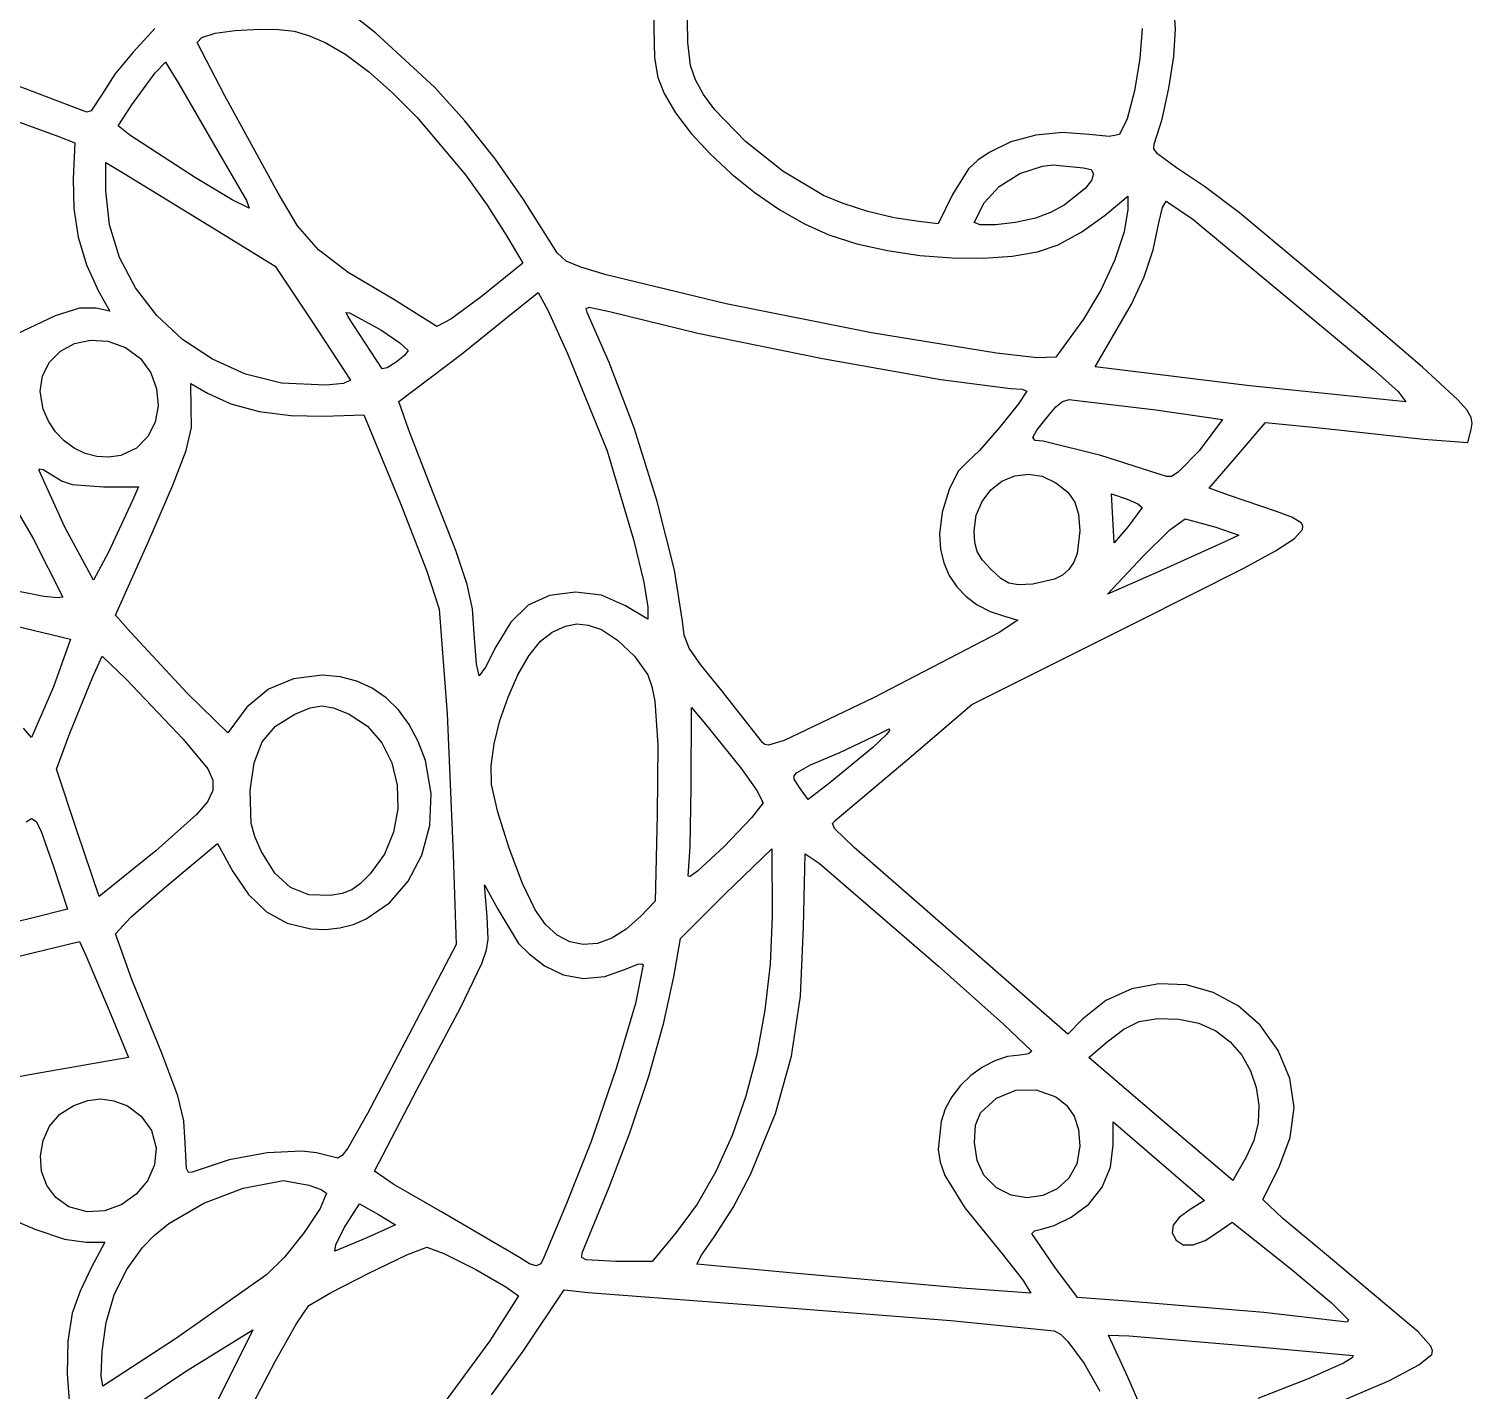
# Model space of a CAD drawing. Extents: x 0 to 238, y 7 to 276.
# Drawn here: x 131.6 to 237.7, y 98.1 to 198.2 of the extents above; entities that cross this region are included whole.
import ezdxf

# ---------------------------------------------------------------- set-up
doc = ezdxf.new("R2010")
doc.units = 0

msp = doc.modelspace()

# ---------------------------------------------------------------- linework, layer by layer
at = {"layer": 'Layer 1'}
for p, q in [((180.026455, 197.234111), (179.916212, 205.246555)), ((177.44771, 202.953485), (177.566773, 196.109591)), ((157.095202, 197.93182), (151.752276, 202.150817)), ((215.899717, 198.226285), (215.739864, 200.556275)), ((140.82947, 198.261545), (139.24197, 196.532935)), ((143.93393, 197.238509), (144.293322, 197.611131)), ((144.293322, 197.611131), (145.274485, 197.917607)), ((145.274485, 197.917607), (146.731898, 198.131478)), ((146.731898, 198.131478), (148.52004, 198.226287)), ((148.52004, 198.226287), (149.954853, 198.205892)), ((149.954853, 198.205892), (151.082089, 198.063127)), ((151.082089, 198.063127), (152.136565, 197.754998)), ((152.136565, 197.754998), (153.3531, 197.238509)), ((161.396337, 193.957563), (157.095202, 197.93182)), ((213.43011, 198.261586), (213.270257, 196.071056)), ((215.765772, 196.218756), (215.899717, 198.226285)), ((139.24197, 196.532935), (137.892594, 194.905748)), ((145.98004, 193.322669), (143.93393, 197.238509)), ((153.3531, 197.238509), (153.35309, 197.238479)), ((153.35309, 197.238479), (154.87534, 196.358394)), ((154.87534, 196.358394), (156.548486, 195.105825)), ((180.228751, 195.557868), (180.026455, 197.234111)), ((135.43197, 192.264325), (127.07113, 195.439325)), ((140.864728, 195.015978), (141.605562, 195.79209)), ((141.605562, 195.79209), (142.59334, 194.20459)), ((177.566773, 196.109591), (177.81978, 194.658791)), ((180.58649, 194.486855), (180.228751, 195.557868)), ((213.270257, 196.071056), (212.865665, 193.675472)), ((215.410238, 193.887114), (215.765772, 196.218756)), ((137.892594, 194.905748), (136.91364, 193.357935)), ((139.136118, 192.652368), (140.864728, 195.015978)), ((156.548486, 195.105825), (158.318372, 193.538238)), ((177.81978, 194.658791), (178.294377, 193.499035)), ((181.182215, 193.424111), (180.58649, 194.486855)), ((124.00199, 193.887089), (133.70338, 190.359309)), ((136.91364, 193.357935), (136.159577, 192.215818)), ((142.59334, 194.20459), (145.38029, 189.37153)), ((149.89588, 186.161279), (145.98004, 193.322669)), ((158.318372, 193.538238), (160.130839, 191.713097)), ((163.626551, 191.474899), (161.396337, 193.957563)), ((178.294377, 193.499035), (179.121062, 192.060706)), ((182.018547, 192.295221), (181.182215, 193.424111)), ((212.865665, 193.675472), (212.32878, 191.623848)), ((214.902568, 191.60839), (215.410238, 193.887114)), ((135.837115, 192.122663), (135.43197, 192.264325)), ((136.159577, 192.215818), (135.837115, 192.122663)), ((138.14834, 191.100148), (139.136118, 192.652368)), ((184.264199, 189.971295), (182.018547, 192.295221)), ((138.995007, 190.42987), (138.14834, 191.100148)), ((160.130839, 191.713097), (163.666892, 187.520009)), ((165.850153, 188.674728), (163.626551, 191.474899)), ((179.121062, 192.060706), (180.26442, 190.558299)), ((212.32878, 191.623848), (211.77205, 190.465196)), ((214.312217, 189.759615), (214.902568, 191.60839)), ((133.70338, 190.359309), (134.9381, 189.86542)), ((143.823652, 187.285732), (138.995007, 190.42987)), ((180.26442, 190.558299), (181.664095, 189.043487)), ((205.611665, 190.434328), (203.779976, 189.944297)), ((207.569031, 190.613473), (205.611665, 190.434328)), ((209.54955, 190.465196), (207.569031, 190.613473)), ((211.004758, 190.332904), (209.54955, 190.465196)), ((211.77205, 190.465196), (211.004758, 190.332904)), ((134.9381, 189.86542), (134.832267, 187.21958)), ((145.38029, 189.371535), (147.56751, 185.632085)), ((145.38029, 189.37153), (145.38029, 189.371535)), ((181.664095, 189.043487), (183.259727, 187.567949)), ((187.025789, 187.779661), (184.264199, 189.971295)), ((202.17649, 189.159916), (201.350771, 188.59051)), ((203.779976, 189.944297), (202.17649, 189.159916)), ((214.303398, 189.42999), (214.312217, 189.759615)), ((214.559164, 189.054062), (214.303398, 189.42999)), ((215.970277, 188.031005), (214.559164, 189.054062)), ((137.23122, 186.337648), (137.23122, 188.419038)), ((137.23122, 188.419038), (138.57178, 187.607649)), ((167.954695, 185.702575), (165.850153, 188.674728)), ((200.677186, 187.938421), (199.49538, 186.055466)), ((201.350771, 188.59051), (200.677186, 187.938421)), ((204.453079, 187.594411), (206.111137, 188.149486)), ((206.111137, 188.149486), (206.898824, 188.236234)), ((206.898824, 188.236234), (207.610444, 188.172085)), ((207.610444, 188.172085), (209.127394, 188.030974)), ((209.12739, 188.030975), (209.694935, 187.907985)), ((209.127394, 188.030974), (209.12739, 188.030975)), ((209.694935, 187.907985), (209.87098, 187.576223)), ((218.016395, 186.662355), (215.970277, 188.031005)), ((134.832267, 187.21958), (134.871403, 185.041726)), ((138.57178, 187.607649), (144.78067, 183.797649)), ((146.520751, 185.682245), (143.823652, 187.285732)), ((163.666892, 187.520009), (165.282164, 185.266992)), ((183.259727, 187.567949), (184.990959, 186.183358)), ((190.00566, 185.984905), (187.025789, 187.779661)), ((202.927314, 186.649075), (204.453079, 187.594411)), ((209.7072, 187.091498), (209.255272, 186.509621)), ((209.87098, 187.576223), (209.7072, 187.091498)), ((137.489397, 183.832855), (137.23122, 186.337648)), ((151.33345, 183.756876), (149.89588, 186.161279)), ((184.990959, 186.183358), (186.797434, 184.941392)), ((191.444882, 185.389593), (190.00566, 185.984905)), ((199.49538, 186.055466), (198.43705, 183.903516)), ((201.824884, 185.455695), (202.927314, 186.649075)), ((209.255272, 186.509621), (207.693678, 185.277654)), ((210.714697, 184.538421), (212.372757, 185.949531)), ((212.372757, 185.949531), (212.372757, 184.961753)), ((220.591668, 184.70169), (218.016395, 186.662355)), ((134.871403, 185.041726), (135.198274, 182.920096)), ((147.779177, 185.06764), (146.520751, 185.682245)), ((147.56751, 185.632085), (147.779177, 185.06764)), ((165.282164, 185.266992), (166.72339, 182.986279)), ((169.827727, 182.703963), (167.954695, 185.702575)), ((186.797434, 184.941392), (188.618792, 183.893726)), ((193.264445, 184.820739), (191.444882, 185.389593)), ((195.209685, 184.357718), (193.264445, 184.820739)), ((201.08405, 184.009305), (201.824884, 185.455695)), ((206.687365, 184.739185), (205.59961, 184.326805)), ((207.693678, 185.277654), (206.687365, 184.739185)), ((212.372757, 184.961753), (212.118647, 183.317476)), ((214.66623, 183.973979), (214.930813, 185.098458)), ((214.930813, 185.098458), (215.195397, 185.561479)), ((215.195397, 185.561479), (217.170957, 184.256199)), ((229.128877, 177.588805), (220.591668, 184.70169)), ((138.23168, 181.433482), (137.489397, 183.832855)), ((144.78067, 183.797649), (144.78069, 183.797635)), ((144.78069, 183.797635), (149.6843, 180.799025)), ((152.876854, 181.980859), (151.33345, 183.756876)), ((188.618792, 183.893726), (190.394677, 183.092035)), ((197.02594, 184.079905), (195.209685, 184.357718)), ((198.43705, 183.903516), (197.02594, 184.079905)), ((201.531637, 183.820789), (201.08405, 184.009305)), ((202.653911, 183.824096), (201.531637, 183.820789)), ((204.120145, 183.999383), (202.653911, 183.824096)), ((205.59961, 184.326805), (204.120145, 183.999383)), ((208.999316, 183.31252), (210.714697, 184.538421)), ((214.249513, 181.989054), (214.66623, 183.973979)), ((217.17089, 184.256249), (230.43539, 173.214249)), ((217.170957, 184.256199), (217.17089, 184.256249)), ((135.198274, 182.920096), (135.809571, 180.884456)), ((166.72339, 182.986279), (167.88756, 181.010719)), ((170.424142, 181.761385), (169.827727, 182.703963)), ((190.394677, 183.092035), (192.456225, 182.438018)), ((207.257477, 182.351201), (208.999316, 183.31252)), ((212.118647, 183.317476), (211.424666, 181.253174)), ((155.055258, 180.337134), (152.876854, 181.980859)), ((171.080089, 181.16938), (170.424142, 181.761385)), ((192.456225, 182.438018), (194.716213, 181.934482)), ((194.716213, 181.934482), (197.082036, 181.58639)), ((197.082036, 181.58639), (199.461087, 181.398702)), ((201.760762, 181.376378), (203.888456, 181.52438)), ((203.888456, 181.52438), (205.751562, 181.847667)), ((205.751562, 181.847667), (207.257477, 182.351201)), ((213.58144, 180.000819), (214.249513, 181.989054)), ((135.809571, 180.884456), (136.701987, 178.96457)), ((139.409701, 179.192032), (138.23168, 181.433482)), ((149.6843, 180.799025), (152.43597, 176.671525)), ((167.88756, 181.010719), (164.81839, 178.541269)), ((172.159371, 180.709667), (171.080089, 181.16938)), ((174.025787, 180.163963), (172.159371, 180.709667)), ((199.461087, 181.398702), (201.760762, 181.376378)), ((211.424666, 181.253174), (210.393341, 179.023507)), ((158.39783, 178.329609), (155.055258, 180.337134)), ((182.856815, 178.030207), (174.025787, 180.163963)), ((212.662012, 178.005969), (213.58144, 180.000819)), ((136.701987, 178.96457), (137.513376, 177.4829)), ((140.975089, 177.161009), (139.409701, 179.192032)), ((161.57283, 176.354049), (158.39783, 178.329609)), ((164.81839, 178.541269), (162.600301, 176.892033)), ((167.217472, 177.41235), (169.016642, 178.85874)), ((169.016642, 178.85874), (169.735427, 177.544644)), ((210.393341, 179.023507), (209.127197, 176.883133)), ((135.305205, 177.696772), (133.509345, 177.130122)), ((136.525598, 177.694567), (135.305205, 177.696772)), ((137.513376, 177.4829), (136.525598, 177.694567)), ((155.04592, 177.059569), (154.90977, 177.372108)), ((154.90977, 177.372108), (155.147344, 177.36384)), ((155.147344, 177.36384), (157.44481, 176.107068)), ((163.385424, 174.329954), (167.217472, 177.41235)), ((169.735427, 177.544644), (171.168592, 174.37846)), ((172.56076, 177.675806), (172.768569, 177.782742)), ((172.614228, 177.377047), (172.56076, 177.675806)), ((174.237008, 173.708157), (172.614228, 177.377047)), ((172.768569, 177.782742), (174.272288, 177.447603)), ((174.272288, 177.447603), (174.27231, 177.447639)), ((174.27231, 177.447639), (180.770596, 175.8662)), ((193.530003, 175.89976), (182.856815, 178.030207)), ((211.49123, 176.001199), (212.662012, 178.005969)), ((234.058949, 173.363187), (229.128877, 177.588805)), ((133.509345, 177.130122), (130.602237, 175.769723)), ((142.879474, 175.392916), (140.975089, 177.161009)), ((152.43597, 176.671525), (155.22292, 172.402915)), ((157.55064, 173.249569), (155.04592, 177.059569)), ((162.600301, 176.892033), (161.57283, 176.354049)), ((209.127197, 176.883133), (207.081087, 174.096183)), ((134.91538, 175.093883), (136.091812, 175.35137)), ((136.091812, 175.35137), (137.365808, 175.269032)), ((137.365808, 175.269032), (138.677012, 174.801807)), ((145.074488, 173.940256), (142.879474, 175.392916)), ((157.44481, 176.107079), (158.860329, 175.163396)), ((157.44481, 176.107068), (157.44481, 176.107079)), ((158.860329, 175.163396), (159.45564, 174.590129)), ((180.770596, 175.8662), (189.93125, 174.003642)), ((202.714908, 174.384468), (193.530003, 175.89976)), ((209.97428, 173.390639), (211.49123, 176.001199)), ((133.096643, 173.739683), (133.896871, 174.541633)), ((133.896871, 174.541633), (134.91538, 175.093883)), ((138.677012, 174.801807), (138.67701, 174.801797)), ((138.67701, 174.801797), (139.767314, 173.993371)), ((159.182789, 174.216957), (158.569286, 173.721414)), ((158.786082, 170.85068), (163.385424, 174.329954)), ((159.45564, 174.590129), (159.182789, 174.216957)), ((171.16859, 174.378469), (174.09665, 167.217079)), ((171.168592, 174.37846), (171.16859, 174.378469)), ((205.708491, 174.048709), (202.714908, 174.384468)), ((207.081087, 174.096183), (205.708491, 174.048709)), ((132.575056, 172.733094), (133.096643, 173.739683)), ((139.767314, 173.993371), (140.526889, 172.951367)), ((147.51176, 172.855532), (145.074488, 173.940256)), ((157.922711, 173.325089), (157.55064, 173.249569)), ((158.569286, 173.721414), (157.922711, 173.325089)), ((176.077513, 168.89167), (174.237008, 173.708157)), ((189.93125, 174.003642), (198.635484, 172.45197)), ((221.351367, 171.997165), (209.97428, 173.390639)), ((230.43539, 173.214249), (232.256607, 171.565014)), ((236.660687, 170.956579), (234.058949, 173.363187)), ((132.392466, 171.566928), (132.575056, 172.733094)), ((140.526889, 172.951367), (140.959041, 171.766323)), ((143.50993, 170.392067), (143.474652, 172.155957)), ((143.474652, 172.155957), (144.709372, 171.450401)), ((150.14292, 172.191248), (147.51176, 172.855532)), ((153.397295, 172.045727), (150.14292, 172.191248)), ((154.697061, 172.166443), (153.397295, 172.045727)), ((155.22292, 172.402915), (154.697061, 172.166443)), ((198.635484, 172.45197), (203.76451, 171.803189)), ((232.83428, 170.815359), (221.351367, 171.997165)), ((132.609232, 170.286247), (132.392466, 171.566928)), ((140.959041, 171.766323), (141.067079, 170.528776)), ((144.709372, 171.450401), (144.70941, 171.450404)), ((144.70941, 171.450404), (146.425346, 170.674842)), ((203.76451, 171.803189), (204.615589, 171.750272)), ((204.96396, 171.591522), (204.344944, 170.657211)), ((204.615589, 171.750272), (204.96396, 171.591522)), ((207.58767, 170.837459), (208.07329, 170.976917)), ((208.07329, 170.976917), (208.66805, 170.921248)), ((208.66805, 170.921248), (214.45361, 170.215692)), ((232.256607, 171.565014), (232.83428, 170.815359)), ((237.303405, 170.214229), (236.660687, 170.956579)), ((133.002385, 169.395481), (132.609232, 170.286247)), ((141.067079, 170.528776), (140.85431, 169.329263)), ((143.520404, 168.923627), (143.50993, 170.392067)), ((146.425346, 170.674842), (148.515005, 170.114255)), ((148.515005, 170.114255), (150.836174, 169.79841)), ((153.24664, 169.757074), (156.20998, 169.862907)), ((156.20998, 169.862907), (158.89109, 163.336517)), ((159.500463, 168.72519), (158.786082, 170.85068)), ((204.344944, 170.657211), (202.948714, 168.932457)), ((206.48083, 169.721798), (207.095435, 170.440033)), ((207.095435, 170.440033), (207.58767, 170.837459)), ((214.45361, 170.215692), (214.45361, 170.215684)), ((214.45361, 170.215684), (219.35722, 169.510128)), ((237.622007, 169.661221), (237.303405, 170.214229)), ((133.531964, 168.61055), (133.002385, 169.395481)), ((140.85431, 169.329263), (140.32404, 168.25832)), ((143.143925, 167.24352), (143.520404, 168.923627)), ((150.836174, 169.79841), (153.24664, 169.757074)), ((177.769193, 163.486458), (176.077513, 168.89167)), ((202.948714, 168.932457), (201.466494, 167.240775)), ((205.697003, 168.741184), (206.48083, 169.721798)), ((219.35722, 169.510128), (217.62861, 167.217068)), ((220.379972, 166.793802), (222.496642, 169.298522)), ((222.496642, 169.298522), (226.729982, 168.875188)), ((226.729982, 168.875188), (234.138322, 168.063799)), ((237.383882, 167.816854), (237.630827, 168.769355)), ((237.702485, 169.209087), (237.622007, 169.661221)), ((237.630827, 168.769355), (237.702485, 169.209087)), ((134.175646, 167.94468), (133.531964, 168.61055)), ((134.911106, 167.411103), (134.175646, 167.94468)), ((140.32404, 168.25832), (139.479579, 167.406486)), ((161.431922, 163.79512), (159.500463, 168.72519)), ((205.39604, 168.200441), (205.697003, 168.741184)), ((205.558097, 167.970584), (205.39604, 168.200441)), ((206.16333, 167.922628), (205.558097, 167.970584)), ((210.40548, 166.855473), (206.16333, 167.922628)), ((234.138322, 168.063799), (237.383882, 167.816854)), ((135.716019, 167.023047), (134.911106, 167.411103)), ((136.568061, 166.793741), (135.716019, 167.023047)), ((137.444907, 166.736415), (136.568061, 166.793741)), ((138.324232, 166.864297), (137.444907, 166.736415)), ((139.479579, 167.406486), (138.324232, 166.864297)), ((142.165518, 164.677059), (143.143925, 167.24352)), ((174.09665, 167.217079), (176.032519, 160.686269)), ((201.466494, 167.240775), (200.58951, 166.405682)), ((215.22972, 165.312068), (210.40548, 166.855473)), ((217.62861, 167.217068), (216.085207, 165.629566)), ((218.369142, 164.465472), (220.379972, 166.793802)), ((132.291909, 165.805954), (132.37845, 165.888636)), ((134.223369, 161.59026), (132.291909, 165.805954)), ((132.37845, 165.888636), (132.613819, 165.832412)), ((132.613819, 165.832412), (133.385519, 165.38262)), ((199.897735, 165.707292), (199.235726, 164.36398)), ((200.58951, 166.405682), (199.897735, 165.707292)), ((216.085207, 165.629566), (215.584704, 165.321989)), ((129.4697, 164.924009), (131.881817, 160.770047)), ((133.385519, 165.38262), (134.028237, 164.973067)), ((134.028237, 164.973067), (134.743716, 164.725571)), ((134.743716, 164.725571), (137.054409, 164.571231)), ((137.054409, 164.571231), (137.05441, 164.571234)), ((137.05441, 164.571234), (139.62969, 164.571234)), ((139.62969, 164.571234), (139.171079, 163.512904)), ((140.37021, 160.549557), (142.165518, 164.677059)), ((202.312022, 164.333238), (203.130301, 164.968101)), ((203.130301, 164.968101), (204.067644, 165.368145)), ((204.067644, 165.368145), (205.072786, 165.502779)), ((205.072786, 165.502779), (206.094466, 165.341411)), ((206.094466, 165.341411), (207.08142, 164.853447)), ((207.08141, 164.853457), (207.962252, 164.158374)), ((207.08142, 164.853447), (207.08141, 164.853457)), ((215.584704, 165.321989), (215.22972, 165.312068)), ((139.171079, 163.512904), (137.424828, 159.755817)), ((162.955482, 159.872654), (161.431922, 163.79512)), ((179.044155, 158.438421), (177.769193, 163.486458)), ((199.235726, 164.36398), (198.739081, 162.709782)), ((201.237703, 162.481429), (201.664068, 163.49415)), ((201.664068, 163.49415), (202.312022, 164.333238)), ((207.962252, 164.158374), (208.492521, 163.446755)), ((208.492521, 163.446755), (208.758207, 162.556542)), ((211.280067, 162.242904), (211.174234, 164.042074)), ((211.174234, 164.042074), (212.338404, 163.654018)), ((212.338404, 163.654018), (212.33841, 163.654017)), ((212.33841, 163.654017), (213.110111, 163.314468)), ((219.850812, 163.936305), (218.369142, 164.465472)), ((223.308032, 162.736855), (219.850812, 163.936305)), ((158.89109, 163.336517), (160.83578, 158.357935)), ((198.739081, 162.709782), (198.5434, 161.078732)), ((201.08419, 161.325667), (201.237703, 162.481429)), ((208.758207, 162.556542), (208.8453, 161.325677)), ((213.43202, 163.054294), (212.40896, 161.643184)), ((213.110111, 163.314468), (213.43202, 163.054294)), ((224.449924, 162.321654), (223.308032, 162.736855)), ((136.313579, 157.692064), (134.223369, 161.59026)), ((201.128287, 160.467978), (201.08419, 161.325667)), ((208.8453, 161.325677), (208.657335, 159.662108)), ((211.3859, 160.443734), (211.280067, 162.242904)), ((212.40896, 161.643184), (211.3859, 160.443734)), ((213.502572, 159.455973), (215.478127, 161.400664)), ((215.478127, 161.400664), (216.607022, 162.207643)), ((216.607022, 162.207643), (218.864802, 161.60792)), ((218.864802, 161.60792), (218.8648, 161.607907)), ((218.8648, 161.607907), (220.55813, 161.008184)), ((225.12756, 161.915547), (224.449924, 162.321654)), ((224.635307, 160.770123), (225.22725, 161.428411)), ((225.256754, 161.687741), (225.12756, 161.915547)), ((225.22725, 161.428411), (225.256754, 161.687741)), ((131.881817, 160.770047), (134.05581, 156.457339)), ((137.93604, 155.116777), (140.37021, 160.549557)), ((176.032519, 160.686269), (176.790439, 157.548188)), ((198.5434, 161.078732), (198.616367, 159.98898)), ((201.304676, 159.808725), (201.128287, 160.467978)), ((219.570352, 160.549573), (214.737292, 158.362353)), ((220.55813, 161.008184), (219.570352, 160.549573)), ((223.238042, 159.850558), (224.635307, 160.770123)), ((137.424828, 159.755817), (136.313579, 157.692064)), ((163.804355, 157.392175), (162.955482, 159.872654)), ((198.616367, 159.98898), (198.85594, 158.975295)), ((201.679502, 159.202387), (201.304676, 159.808725)), ((202.31891, 158.503447), (201.679502, 159.202387)), ((208.657335, 159.662108), (208.411838, 159.02008)), ((210.892012, 156.669023), (213.502572, 159.455973)), ((220.921766, 158.579592), (223.238042, 159.850558)), ((160.83578, 158.357935), (161.74859, 155.575397)), ((179.634508, 154.693457), (179.044155, 158.438421)), ((198.85594, 158.975295), (199.253435, 158.047599)), ((203.046516, 157.821594), (202.31891, 158.503447)), ((208.05596, 158.494633), (207.582673, 158.078327)), ((208.411838, 159.02008), (208.05596, 158.494633)), ((214.737292, 158.362353), (210.892012, 156.669023)), ((213.077432, 154.622965), (220.921766, 158.579592)), ((132.668952, 156.504744), (129.57553, 157.10116)), ((164.190206, 155.599619), (163.804355, 157.392175)), ((176.790439, 157.548188), (177.09526, 155.716479)), ((199.253435, 158.047599), (199.800172, 157.215815)), ((199.800172, 157.215815), (200.487469, 156.489864)), ((203.64183, 157.467163), (203.046516, 157.821594)), ((204.342976, 157.357472), (203.64183, 157.467163)), ((205.38808, 157.409837), (204.342976, 157.357472)), ((206.984949, 157.76372), (205.38808, 157.409837)), ((207.582673, 158.078327), (206.984949, 157.76372)), ((133.675747, 156.390504), (132.668952, 156.504744)), ((134.05581, 156.457339), (133.675747, 156.390504)), ((169.866063, 156.578579), (168.297855, 155.857588)), ((171.76831, 156.81009), (169.866063, 156.578579)), ((173.682127, 156.594014), (171.76831, 156.81009)), ((175.4372, 155.822312), (173.682127, 156.594014)), ((200.487469, 156.489864), (201.306644, 155.879668)), ((139.06493, 153.846777), (137.93604, 155.116777)), ((161.74859, 155.575397), (162.339494, 147.867188)), ((164.324702, 153.74092), (164.190206, 155.599619)), ((168.297855, 155.857588), (167.000847, 154.60743)), ((177.09526, 154.834534), (175.4372, 155.822312)), ((177.09526, 155.716479), (177.09526, 154.834534)), ((201.306644, 155.879668), (202.249015, 155.39515)), ((202.249015, 155.39515), (203.3059, 155.046232)), ((203.3059, 155.046232), (204.293678, 154.76401)), ((130.45886, 154.375966), (134.62164, 153.352906)), ((167.000847, 154.60743), (165.9122, 152.78842)), ((170.040549, 153.881998), (171.025022, 154.321317)), ((171.025022, 154.321317), (171.857358, 154.486131)), ((171.857358, 154.486131), (172.689692, 154.392975)), ((172.689692, 154.392975), (173.674159, 154.058387)), ((173.674159, 154.058387), (173.67416, 154.058467)), ((173.67416, 154.058467), (174.864785, 153.286765)), ((179.748056, 153.647248), (179.634508, 154.693457)), ((200.906632, 148.555185), (213.077432, 154.622965)), ((204.293678, 154.76401), (202.917848, 153.846787)), ((134.62164, 153.352906), (133.391325, 149.855993)), ((143.236534, 149.366495), (139.06493, 153.846777)), ((164.487862, 151.544877), (164.324702, 153.74092)), ((168.343908, 152.134104), (169.192642, 153.221991)), ((169.192642, 153.221991), (170.040549, 153.881998)), ((174.864785, 153.286765), (176.10833, 152.118187)), ((180.119574, 152.700258), (179.748056, 153.647248)), ((202.917848, 153.846787), (193.675068, 149.049007)), ((136.279828, 150.60124), (136.950106, 152.11819)), ((136.950106, 152.11819), (138.713996, 150.42486)), ((165.9122, 152.78842), (165.149319, 151.293521)), ((167.536516, 150.726237), (168.343908, 152.134104)), ((176.10833, 152.118187), (177.076817, 150.730225)), ((180.954115, 151.488685), (180.119574, 152.700258)), ((164.67748, 150.67175), (164.487862, 151.544877)), ((165.149319, 151.293521), (164.67748, 150.67175)), ((166.812632, 149.106289), (167.536516, 150.726237)), ((177.076817, 150.730225), (177.392595, 149.874599)), ((182.456728, 149.648727), (180.954115, 151.488685)), ((133.391325, 149.855993), (131.76414, 146.120956)), ((134.586498, 146.43846), (136.279828, 150.60124)), ((138.713996, 150.42486), (142.912056, 146.01513)), ((149.202895, 149.67518), (147.599407, 148.355568)), ((151.037893, 150.452395), (149.202895, 149.67518)), ((153.14078, 150.707057), (151.037893, 150.452395)), ((154.450607, 150.599294), (153.14078, 150.707057)), ((155.675271, 150.281518), (154.450607, 150.599294)), ((156.805677, 149.761996), (155.675271, 150.281518)), ((157.832729, 149.048998), (156.805677, 149.761996)), ((177.392595, 149.874599), (177.612049, 148.793248)), ((185.525898, 145.768167), (182.456728, 149.648727)), ((146.19105, 146.473717), (143.236534, 149.366495)), ((158.747333, 148.150792), (157.832729, 149.048998)), ((166.214426, 147.382162), (166.812632, 149.106289)), ((177.612049, 148.793248), (177.809936, 145.599491)), ((193.675068, 149.049007), (187.10017, 145.900465)), ((147.599407, 148.355568), (146.19105, 146.473717)), ((149.706423, 146.973157), (151.131871, 147.849591)), ((151.131871, 147.849591), (152.255801, 148.305997)), ((152.255801, 148.305997), (153.11184, 148.458133)), ((153.11184, 148.458133), (153.974491, 148.305997)), ((153.974491, 148.305997), (155.118261, 147.849591)), ((155.118261, 147.849591), (155.11826, 147.849581)), ((155.11826, 147.849581), (156.475629, 146.962812)), ((159.540395, 147.075646), (158.747333, 148.150792)), ((162.339494, 147.867188), (162.77165, 137.513197)), ((180.271297, 142.452081), (180.306575, 148.343471)), ((180.306575, 148.343471), (181.329635, 147.108751)), ((196.144132, 144.462965), (200.906632, 148.555185)), ((131.76414, 146.120956), (131.16993, 146.824307)), ((148.724156, 145.812297), (149.706423, 146.973157)), ((156.475629, 146.962812), (157.523766, 145.736218)), ((160.202818, 145.831828), (159.540395, 147.075646)), ((165.784065, 145.661754), (166.214426, 147.382162)), ((181.329635, 147.108751), (183.975475, 143.827911)), ((194.20591, 146.438464), (194.84091, 146.755964)), ((194.861856, 146.650131), (194.638062, 146.359089)), ((194.84091, 146.755964), (194.861856, 146.650131)), ((133.59872, 143.79262), (134.586498, 146.43846)), ((142.912056, 146.01513), (142.91206, 146.01513)), ((142.91206, 146.01513), (144.721152, 143.827907)), ((148.125536, 144.267792), (148.724156, 145.812297)), ((157.523766, 145.736218), (158.251095, 144.256618)), ((160.72551, 144.427607), (160.202818, 145.831828)), ((165.563716, 144.052966), (165.784065, 145.661754)), ((177.809936, 145.599491), (177.76639, 140.441187)), ((185.680721, 145.613967), (185.525898, 145.768167)), ((185.950885, 145.566426), (185.680721, 145.613967)), ((187.10017, 145.900465), (185.950885, 145.566426)), ((191.2073, 145.027354), (194.20591, 146.438464)), ((194.638062, 146.359089), (193.64146, 145.380134)), ((161.163391, 142.004396), (160.72551, 144.427607)), ((189.042674, 144.113992), (191.2073, 145.027354)), ((193.64146, 145.380129), (190.46646, 142.804849)), ((190.852462, 140.017965), (196.144132, 144.462965)), ((193.64146, 145.380134), (193.64146, 145.380129)), ((135.11567, 139.20651), (133.59872, 143.79262)), ((144.721152, 143.827907), (145.103558, 142.998879)), ((147.851031, 142.240421), (148.125536, 144.267792)), ((158.251095, 144.256618), (158.646041, 142.610826)), ((165.595549, 142.663698), (165.563716, 144.052966)), ((183.97546, 143.827911), (185.099939, 142.23159)), ((183.975475, 143.827911), (183.97546, 143.827911)), ((187.845225, 143.307219), (188.019065, 143.541279)), ((187.848738, 143.067784), (187.845225, 143.307219)), ((188.019065, 143.541279), (189.042674, 144.113992)), ((145.108106, 142.222766), (144.712471, 141.406966)), ((145.103558, 142.998879), (145.108106, 142.222766)), ((147.912767, 139.801846), (147.851031, 142.240421)), ((158.646041, 142.610826), (158.697028, 140.88566)), ((166.047544, 140.624747), (165.595549, 142.663698)), ((180.205151, 138.117323), (180.271297, 142.452081)), ((185.099939, 142.23159), (185.56296, 141.323191)), ((188.24396, 142.452074), (187.848738, 143.067784)), ((188.87896, 141.570129), (188.24396, 142.452074)), ((190.46646, 142.804849), (188.87896, 141.570129)), ((144.712471, 141.406966), (143.89433, 140.458875)), ((161.060112, 139.660147), (161.163391, 142.004396)), ((185.56296, 141.323191), (184.716293, 140.220758)), ((131.372915, 139.929262), (131.760074, 140.16346)), ((131.760074, 140.16346), (132.099278, 139.949519)), ((143.89433, 140.458875), (140.90123, 137.7954)), ((158.697028, 140.88566), (158.392481, 139.167936)), ((166.883188, 137.993793), (166.047544, 140.624747)), ((177.76639, 140.441187), (177.625279, 134.091187)), ((184.716293, 140.220758), (182.70546, 138.112911)), ((132.099278, 139.949519), (132.446337, 139.288681)), ((132.446337, 139.288681), (133.387262, 136.631269)), ((136.73845, 134.44401), (135.11567, 139.20651)), ((148.178453, 138.852101), (147.912767, 139.801846)), ((158.392481, 139.167936), (157.720823, 137.544471)), ((160.473137, 137.480435), (161.060112, 139.660147)), ((190.671109, 139.793618), (190.852462, 140.017965)), ((190.803952, 139.440289), (190.671109, 139.793618)), ((192.263572, 138.042405), (190.803952, 139.440289)), ((141.71078, 135.220107), (145.45023, 138.324557)), ((145.45023, 138.324557), (146.57912, 136.278447)), ((148.66242, 137.760141), (148.178453, 138.852101)), ((167.877582, 135.395914), (166.883188, 137.993793)), ((180.05963, 135.925691), (180.205151, 138.117323)), ((182.70546, 138.112911), (180.734313, 136.304926)), ((201.083022, 130.351845), (192.263572, 138.042405)), ((140.90123, 137.7954), (136.73845, 134.44401)), ((149.654606, 136.161614), (148.66242, 137.760141)), ((157.720823, 137.544471), (156.67048, 136.102081)), ((159.459932, 135.550837), (160.473137, 137.480435)), ((162.77165, 137.513197), (162.983317, 130.916247)), ((182.776469, 134.620446), (186.198419, 137.936556)), ((186.198419, 137.936556), (186.233697, 132.927106)), ((188.526763, 132.18621), (188.667874, 137.58371)), ((188.667874, 137.58371), (189.690934, 136.878154)), ((133.38726, 136.631269), (134.41032, 133.491549)), ((133.387262, 136.631269), (133.38726, 136.631269)), ((146.57912, 136.278447), (147.720136, 134.57519)), ((150.805543, 135.105484), (149.654606, 136.161614)), ((156.67048, 136.102081), (155.955004, 135.382744)), ((180.190264, 135.900334), (180.05963, 135.925691)), ((180.734313, 136.304926), (180.190264, 135.900334)), ((189.69091, 136.878206), (198.47069, 129.31552)), ((189.690934, 136.878154), (189.69091, 136.878206)), ((139.069358, 132.913823), (141.71078, 135.220107)), ((152.154918, 134.565293), (150.805543, 135.105484)), ((155.312286, 134.924684), (154.61665, 134.658447)), ((155.955004, 135.382744), (155.312286, 134.924684)), ((158.077963, 133.956928), (159.459932, 135.550837)), ((165.27864, 132.962331), (165.066973, 135.290661)), ((165.066973, 135.290661), (166.054751, 133.491491)), ((168.805829, 133.456188), (167.877582, 135.395914)), ((147.720136, 134.57519), (149.039746, 133.31511)), ((153.74242, 134.514581), (152.154918, 134.565293)), ((154.61665, 134.658447), (153.74242, 134.514581)), ((156.384695, 132.784287), (158.077963, 133.956928)), ((177.625279, 134.091187), (176.566949, 132.997577)), ((179.495629, 131.339606), (182.776469, 134.620446)), ((131.69393, 132.821271), (127.98976, 131.939326)), ((134.41032, 133.491549), (131.69393, 132.821271)), ((137.93606, 131.692327), (139.069358, 132.913823)), ((149.039746, 133.31511), (150.557794, 132.478363)), ((155.439281, 132.382683), (156.384695, 132.784287)), ((165.35691, 131.305387), (165.27864, 132.962331)), ((166.054751, 133.491491), (167.571701, 130.986771)), ((169.570506, 132.383108), (168.805829, 133.456188)), ((176.566949, 132.997577), (175.501313, 132.033362)), ((186.23369, 132.927096), (186.07811, 129.448167)), ((186.233697, 132.927106), (186.23369, 132.927096)), ((139.13551, 128.340937), (137.93606, 131.692327)), ((150.557794, 132.478363), (152.29412, 132.045107)), ((152.29412, 132.045107), (153.38681, 132.002396)), ((153.38681, 132.002396), (154.437592, 132.118488)), ((154.437592, 132.118488), (155.439281, 132.382683)), ((170.425305, 131.598589), (169.570506, 132.383108)), ((175.501313, 132.033362), (174.431542, 131.362669)), ((188.312339, 127.109537), (188.526763, 132.18621)), ((130.35365, 129.928476), (135.29254, 131.127926)), ((135.29254, 131.127926), (135.786429, 130.034316)), ((162.983317, 130.916247), (159.243867, 123.754857)), ((165.217865, 130.500479), (165.35691, 131.305387)), ((167.571701, 130.986771), (167.57171, 130.986806)), ((167.57171, 130.986806), (168.352232, 130.210694)), ((171.354518, 131.103459), (170.425305, 131.598589)), ((172.342435, 130.898545), (171.354518, 131.103459)), ((173.373346, 130.984672), (172.342435, 130.898545)), ((174.431542, 131.362669), (173.373346, 130.984672)), ((179.00174, 128.517386), (179.495629, 131.339606)), ((135.786429, 130.034316), (137.585599, 125.765706)), ((163.304182, 126.245237), (164.872941, 129.496306)), ((164.872941, 129.496306), (165.217865, 130.500479)), ((168.352232, 130.210694), (169.47671, 129.328746)), ((176.355884, 129.452218), (176.639209, 129.488598)), ((176.639209, 129.488598), (176.74394, 129.399301)), ((207.962192, 124.319345), (201.083022, 130.351845)), ((169.47671, 129.328746), (170.849786, 128.675005)), ((170.849786, 128.675005), (172.365079, 128.411524)), ((172.365079, 128.411524), (173.926674, 128.544918)), ((173.926674, 128.544918), (175.43866, 129.081801)), ((175.43866, 129.081801), (176.355884, 129.452218)), ((176.74394, 129.399301), (176.178944, 126.553369)), ((178.26752, 125.160453), (179.00174, 128.517386)), ((186.07811, 129.448167), (185.696806, 126.070521)), ((198.47069, 129.31552), (203.239268, 125.046352)), ((141.354707, 122.909278), (139.13551, 128.340937)), ((212.669007, 127.639314), (210.772488, 126.774389)), ((214.667225, 128.020548), (212.669007, 127.639314)), ((216.689008, 127.930907), (214.667225, 128.020548)), ((218.656221, 127.383205), (216.689008, 127.930907)), ((220.490731, 126.390258), (218.656221, 127.383205)), ((176.178944, 126.553369), (174.763973, 121.792509)), ((187.658045, 122.687698), (188.312339, 127.109537)), ((210.772488, 126.774389), (209.055802, 125.412955)), ((222.114402, 124.964883), (220.490731, 126.390258)), ((137.585599, 125.765706), (137.58561, 125.765696)), ((137.58561, 125.765696), (138.89089, 122.590696)), ((160.12808, 120.262331), (163.304182, 126.245237)), ((185.696806, 126.070521), (185.098875, 122.825991)), ((209.055802, 125.412955), (207.962192, 124.319345)), ((213.221464, 125.236536), (214.599505, 125.464188)), ((214.599505, 125.464188), (216.123065, 125.417335)), ((216.123065, 125.417335), (217.606938, 125.112513)), ((177.149656, 121.214847), (178.26752, 125.160453)), ((203.239268, 125.046352), (205.31901, 123.049306)), ((210.857854, 123.754866), (212.092578, 124.66768)), ((212.092578, 124.66768), (213.221464, 125.236536)), ((217.606938, 125.112513), (218.865914, 124.566258)), ((218.865914, 124.566258), (218.86591, 124.566247)), ((218.86591, 124.566247), (219.919283, 123.749346)), ((223.449102, 123.119895), (222.114402, 124.964883)), ((159.243867, 123.754857), (156.481725, 118.469251)), ((209.517294, 122.590696), (210.857854, 123.754866)), ((219.919283, 123.749346), (220.770911, 122.75385)), ((224.307897, 121.04512), (223.449102, 123.119895)), ((138.89089, 122.590696), (131.62366, 121.320696)), ((142.522183, 119.7861), (141.354707, 122.909278)), ((185.098875, 122.825991), (184.293411, 119.746412)), ((186.467971, 118.46429), (187.658045, 122.687698)), ((202.610336, 122.353672), (201.700416, 121.877835)), ((203.54506, 122.659184), (202.610336, 122.353672)), ((204.472343, 122.767084), (203.54506, 122.659184)), ((205.067656, 122.855278), (204.472343, 122.767084)), ((205.31901, 123.049306), (205.067656, 122.855278)), ((213.821184, 118.886526), (209.517294, 122.590696)), ((220.770911, 122.75385), (221.410872, 121.619448)), ((131.62366, 121.320696), (122.45143, 119.627366)), ((174.763973, 121.792509), (172.919052, 116.416494)), ((175.767209, 117.057586), (177.149656, 121.214847)), ((200.847548, 121.258958), (200.083976, 120.524325)), ((201.700416, 121.877835), (200.847548, 121.258958)), ((221.410872, 121.619448), (221.829244, 120.385827)), ((224.604452, 118.904198), (224.307897, 121.04512)), ((156.98836, 114.229831), (160.12808, 120.262331)), ((200.083976, 120.524325), (199.441948, 119.701221)), ((202.732163, 119.613575), (204.141621, 120.187391)), ((204.141621, 120.187391), (205.637069, 120.225425)), ((205.637069, 120.225425), (207.082905, 119.697913)), ((221.829244, 120.385827), (222.016105, 119.092675)), ((133.84148, 118.416061), (134.869498, 119.062914)), ((134.869498, 119.062914), (135.913501, 119.434433)), ((135.913501, 119.434433), (136.871513, 119.547984)), ((136.871513, 119.547984), (137.816295, 119.41018)), ((137.816295, 119.41018), (138.820608, 119.027636)), ((138.820608, 119.027636), (138.82061, 119.027634)), ((138.82061, 119.027634), (139.834846, 118.286802)), ((142.975282, 117.932915), (142.522183, 119.7861)), ((184.293411, 119.746412), (183.28951, 116.863619)), ((199.441948, 119.701221), (198.953708, 118.816933)), ((201.544295, 118.533743), (202.732163, 119.613575)), ((207.082905, 119.697913), (207.08291, 119.697913)), ((207.08291, 119.697913), (207.879415, 119.085512)), ((207.879415, 119.085512), (208.427875, 118.29121)), ((219.112854, 114.370966), (213.821184, 118.886526)), ((222.016105, 119.092675), (221.961535, 117.779679)), ((224.332152, 116.71036), (224.604452, 118.904198)), ((133.087968, 117.532737), (133.84148, 118.416061)), ((139.834846, 118.286802), (140.5845, 117.228464)), ((143.05135, 116.311237), (142.975282, 117.932915)), ((156.481725, 118.469251), (155.032578, 115.918776)), ((184.646203, 113.98291), (186.467971, 118.46429)), ((198.651503, 117.898744), (198.434324, 115.836094)), ((198.953708, 118.816933), (198.651503, 117.898744)), ((201.171122, 117.618729), (201.544295, 118.533743)), ((208.427875, 118.29121), (208.744825, 117.291856)), ((211.316414, 116.17013), (211.316414, 117.86346)), ((211.316414, 117.86346), (214.667804, 114.97068)), ((132.612268, 116.490663), (133.087968, 117.532737)), ((140.5845, 117.228464), (140.932937, 115.947094)), ((174.23924, 113.065686), (175.767209, 117.057586)), ((183.28951, 116.863619), (182.096266, 114.209446)), ((201.098913, 116.346524), (201.171122, 117.618729)), ((208.744825, 117.291856), (208.8468, 116.064303)), ((221.961535, 117.779679), (221.65561, 116.486527)), ((132.417688, 115.36756), (132.612268, 116.490663)), ((140.932937, 115.947094), (140.812152, 114.690115)), ((143.157183, 114.428281), (143.05135, 116.311237)), ((151.647012, 115.702144), (149.092677, 115.592452)), ((152.720366, 115.589352), (151.647012, 115.702144)), ((155.032578, 115.918776), (154.607109, 115.382925)), ((172.919052, 116.416494), (171.06421, 111.725101)), ((198.434324, 115.836094), (198.573368, 114.893654)), ((201.311131, 115.021402), (201.098913, 116.346524)), ((208.8468, 116.064303), (208.633342, 114.773837)), ((211.104196, 114.534121), (211.316414, 116.17013)), ((221.65561, 116.486527), (221.08841, 115.252907)), ((223.48438, 114.476835), (224.332152, 116.71036)), ((132.507537, 114.241151), (132.417688, 115.36756)), ((140.812152, 114.690115), (140.298626, 113.528221)), ((146.286987, 115.06604), (143.580517, 114.159287)), ((149.092677, 115.592452), (146.286987, 115.06604)), ((153.599417, 115.358737), (152.720366, 115.589352)), ((154.277964, 115.187311), (153.599417, 115.358737)), ((154.607109, 115.382925), (154.277964, 115.187311)), ((198.573368, 114.893654), (198.924906, 113.912353)), ((201.79124, 113.947633), (201.311131, 115.021402)), ((208.633342, 114.773837), (208.051947, 113.724391)), ((214.667804, 114.97068), (218.019194, 112.0779)), ((221.08841, 115.252907), (220.100632, 113.559577)), ((132.885119, 113.189155), (132.507537, 114.241151)), ((143.319241, 114.143302), (143.157183, 114.428281)), ((143.580517, 114.159287), (143.319241, 114.143302)), ((158.417114, 113.264097), (156.98836, 114.229831)), ((182.096266, 114.209446), (180.722774, 111.815727)), ((183.362979, 111.561968), (184.646203, 113.98291)), ((198.924906, 113.912353), (200.407677, 111.538819)), ((202.72238, 113.00402), (201.79124, 113.947633)), ((208.051947, 113.724391), (207.191085, 112.942009)), ((210.491794, 113.056861), (211.104196, 114.534121)), ((220.100632, 113.559577), (219.112854, 114.370966)), ((222.32021, 112.148505), (223.48438, 114.476835)), ((133.553745, 112.289296), (132.885119, 113.189155)), ((139.46884, 112.532105), (138.399275, 111.772461)), ((140.298626, 113.528221), (139.46884, 112.532105)), ((144.438224, 111.883867), (147.335422, 112.986297)), ((147.335422, 112.986297), (150.285544, 113.559561)), ((150.285544, 113.559561), (152.155264, 113.206783)), ((152.15521, 113.206794), (153.072433, 112.893704)), ((152.155264, 113.206783), (152.15521, 113.206794)), ((153.46049, 112.607071), (152.97983, 111.476528)), ((153.072433, 112.893704), (153.46049, 112.607071)), ((161.8567, 111.266491), (158.417114, 113.264097)), ((172.26368, 108.232626), (174.23924, 113.065686)), ((203.816405, 112.457696), (202.72238, 113.00402)), ((207.191085, 112.942009), (206.139227, 112.452736)), ((209.51559, 111.804499), (210.491794, 113.056861)), ((134.51672, 111.619294), (133.553745, 112.289296)), ((135.846734, 111.245362), (134.51672, 111.619294)), ((138.399275, 111.772461), (137.166412, 111.319982)), ((141.871762, 110.384562), (144.438224, 111.883867)), ((152.97983, 111.476528), (151.811251, 109.72752)), ((154.765786, 110.067066), (155.894676, 111.830956)), ((155.894676, 111.830956), (157.270506, 111.054844)), ((171.06421, 111.725101), (169.44143, 107.879821)), ((180.722774, 111.815727), (179.17813, 109.714296)), ((182.000373, 109.43207), (183.362979, 111.561968)), ((200.407677, 111.538819), (203.167063, 108.126794)), ((204.984844, 112.282616), (203.816405, 112.457696)), ((206.139227, 112.452736), (204.984844, 112.282616)), ((208.211964, 110.84318), (209.51559, 111.804499)), ((218.019194, 112.0779), (216.960864, 111.407622)), ((223.793057, 110.759443), (222.32021, 112.148505)), ((128.99973, 111.256042), (132.002752, 109.956826)), ((137.166412, 111.319982), (135.846734, 111.245362)), ((140.799372, 109.527422), (141.871762, 110.384562)), ((157.270506, 111.054844), (157.27051, 111.054847)), ((157.27051, 111.054847), (158.54051, 110.278735)), ((167.64226, 107.879821), (161.8567, 111.266491)), ((206.959604, 110.243458), (208.211964, 110.84318)), ((216.161095, 110.831604), (215.721775, 110.265504)), ((216.96091, 111.407625), (216.161095, 110.831604)), ((216.960864, 111.407622), (216.96091, 111.407625)), ((219.07757, 109.784845), (220.065348, 110.490401)), ((220.065348, 110.490401), (224.333958, 107.068451)), ((227.43549, 107.703505), (223.793057, 110.759443)), ((132.002752, 109.956826), (134.198793, 109.23308)), ((139.913844, 108.620671), (140.799372, 109.527422)), ((151.811251, 109.72752), (150.36486, 107.91898)), ((156.42384, 109.326234), (154.06023, 108.338456)), ((154.135195, 108.819116), (154.765786, 110.067066)), ((158.54051, 110.278735), (156.42384, 109.326234)), ((179.17813, 109.714296), (177.41424, 107.597626)), ((181.030232, 108.065059), (182.000373, 109.43207)), ((205.319188, 109.643735), (205.526445, 109.842172)), ((207.012518, 107.174285), (205.319188, 109.643735)), ((205.526445, 109.842172), (206.024744, 109.961235)), ((206.024744, 109.961235), (206.959604, 110.243458)), ((215.721775, 110.265504), (215.646257, 109.70602)), ((215.646257, 109.70602), (215.93785, 109.149845)), ((218.066091, 109.144884), (219.07757, 109.784845)), ((134.198793, 109.23308), (135.78629, 109.008735)), ((135.78629, 109.008735), (137.16212, 109.008735)), ((137.16212, 109.008735), (136.174342, 107.174285)), ((138.746366, 106.983563), (139.913844, 108.620671)), ((154.06023, 108.338456), (154.135195, 108.819116)), ((159.358026, 108.072761), (160.83308, 108.655947)), ((160.83308, 108.655947), (162.076622, 108.170877)), ((215.93785, 109.149845), (216.453236, 108.817462)), ((216.453236, 108.817462), (217.176981, 108.819116)), ((217.176981, 108.819116), (218.066091, 109.144884)), ((150.36486, 107.91898), (149.05076, 106.609841)), ((156.573284, 106.742127), (159.358026, 108.072761)), ((162.076622, 108.170877), (164.43142, 106.997887)), ((168.379788, 107.423415), (167.64226, 107.879821)), ((168.885804, 107.271279), (168.379788, 107.423415)), ((169.219841, 107.423415), (168.885804, 107.271279)), ((169.44143, 107.879821), (169.219841, 107.423415)), ((172.242734, 107.895282), (172.26368, 108.232626)), ((172.545905, 107.703459), (172.242734, 107.895282)), ((174.73313, 107.597626), (172.545905, 107.703459)), ((177.41424, 107.597626), (174.73313, 107.597626)), ((180.695093, 107.38596), (181.030232, 108.065059)), ((188.068153, 106.715682), (180.695093, 107.38596)), ((203.167063, 108.126794), (204.697238, 106.182104)), ((233.745802, 102.429471), (227.43549, 107.703505)), ((136.174342, 107.174285), (135.349723, 105.414804)), ((137.850088, 105.128172), (138.746366, 106.983563)), ((149.05076, 106.609841), (142.361221, 101.895844)), ((153.748855, 105.29243), (156.573284, 106.742127)), ((164.43141, 106.997897), (166.649499, 105.723485)), ((164.43142, 106.997887), (164.43141, 106.997897)), ((200.168453, 105.622072), (188.068153, 106.715682)), ((204.697238, 106.182104), (205.248453, 105.269294)), ((208.670578, 104.951785), (207.012518, 107.174285)), ((224.333958, 107.068451), (227.354617, 104.559319)), ((135.349723, 105.414804), (134.763232, 103.787615)), ((137.244853, 103.114031), (137.850088, 105.128172)), ((152.15474, 104.352057), (153.748855, 105.29243)), ((166.649499, 105.723485), (167.57113, 105.057617)), ((167.924154, 101.000713), (170.922764, 105.516273)), ((170.922764, 105.516273), (172.686654, 105.304606)), ((172.686654, 105.304606), (184.328354, 104.422661)), ((205.248453, 105.269294), (200.168453, 105.622072)), ((151.237512, 102.976226), (152.15474, 104.352057)), ((167.57113, 105.057617), (165.458874, 101.763552)), ((184.328354, 104.422661), (184.32841, 104.422619)), ((184.32841, 104.422619), (199.369972, 103.240814)), ((212.021968, 104.70484), (208.670578, 104.951785)), ((222.37603, 103.849356), (212.021968, 104.70484)), ((227.354617, 104.559319), (228.602568, 103.293731)), ((134.763232, 103.787615), (134.444078, 101.739848)), ((136.950504, 101.000671), (137.244853, 103.114031)), ((149.68529, 100.224557), (151.237512, 102.976226)), ((199.369972, 103.240814), (206.97671, 102.482339)), ((228.285068, 103.15262), (222.37603, 103.849356)), ((228.509964, 103.117342), (228.285068, 103.15262)), ((228.602568, 103.293731), (228.509964, 103.117342)), ((142.361221, 101.895844), (137.02106, 98.425391)), ((143.097634, 99.492548), (148.02775, 102.552899)), ((148.02775, 102.552899), (145.17025, 96.802619)), ((206.97671, 102.482339), (207.420371, 102.235394)), ((207.420371, 102.235394), (207.959528, 101.717252)), ((212.374441, 99.095673), (210.963331, 102.164843)), ((210.963331, 102.164843), (212.480281, 102.129565)), ((212.480281, 102.129565), (221.193901, 101.388731)), ((234.673497, 101.36342), (233.745802, 102.429471)), ((134.444078, 101.739848), (134.379586, 99.338201)), ((136.893178, 99.183865), (136.950504, 101.000671)), ((165.458874, 101.763552), (161.99724, 97.014277)), ((165.60223, 97.786507), (167.924154, 101.000713)), ((207.959528, 101.717252), (209.177162, 100.092268)), ((221.193901, 101.388731), (221.19391, 101.388729)), ((221.19391, 101.388729), (228.95503, 100.683173)), ((234.784498, 101.029245), (234.673497, 101.36342)), ((234.73799, 100.753775), (234.784498, 101.029245)), ((145.66362, 92.639827), (149.68529, 100.224557)), ((209.177162, 100.092268), (210.335265, 98.05718)), ((228.232385, 100.115972), (225.634503, 98.95015)), ((228.877102, 100.494864), (228.232385, 100.115972)), ((228.95503, 100.683173), (228.877102, 100.494864)), ((231.623592, 98.842711), (233.792224, 99.980764)), ((233.792224, 99.980764), (234.73799, 100.753775)), ((134.379586, 99.338201), (134.559834, 97.035774)), ((137.02106, 98.425391), (136.893178, 99.183865)), ((137.79715, 95.955949), (143.097634, 99.492548)), ((213.371037, 96.837892), (212.374441, 99.095673)), ((225.634503, 98.95015), (221.945208, 97.51313)), ((225.089471, 96.048599), (231.623592, 98.842711))]:
    msp.add_line(p, q, dxfattribs=at)

doc.saveas('drawing.dxf')
